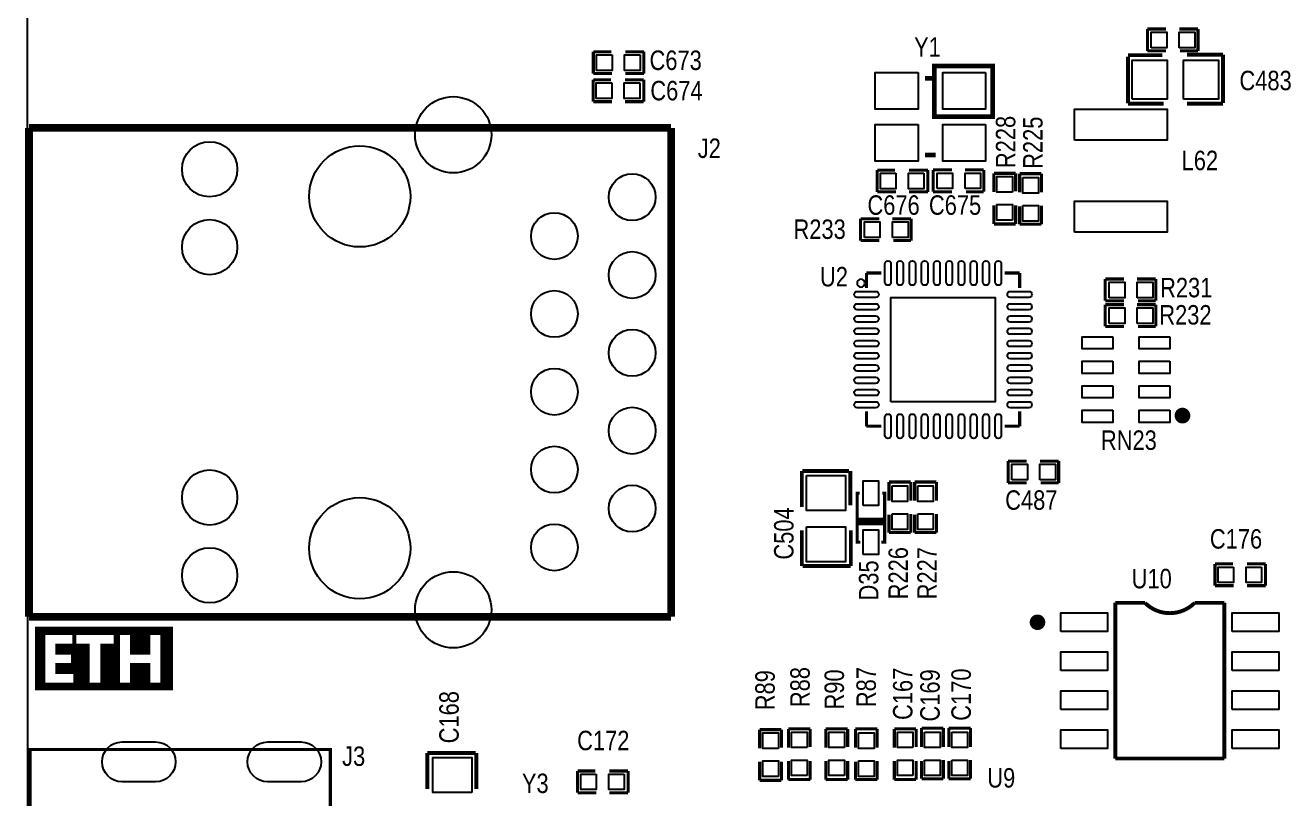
# Model space of a CAD drawing. Extents: x -16 to 114, y 9 to 99.
# Drawn here: x -16.28 to 24.74, y 42.22 to 67.47 of the extents above; entities that cross this region are included whole.
import ezdxf

# ---------------------------------------------------------------- set-up
doc = ezdxf.new("R2010")
doc.units = 0
for name, color, linetype in [('BG_OUTLINE', 7, 'CONTINUOUS'), ('MA_PEN3', 231, 'CONTINUOUS'), ('PG_SILKSCREEN_TOP', 120, 'CONTINUOUS'), ('PIN_TOP', 92, 'CONTINUOUS'), ('RD_SILKSCREEN_TOP', 1, 'CONTINUOUS')]:
    doc.layers.add(name, color=color, linetype=linetype)

msp = doc.modelspace()

# ---------------------------------------------------------------- linework, layer by layer
at = {"layer": 'BG_OUTLINE'}
msp.add_lwpolyline([(-13.1341, 99.1898), (110.731, 99.1898, -0.414216), (113.7971, 96.1238), (113.7999, 12.1768), (113.7971, 12.2634, -0.414229), (110.731, 9.1973), (-13.2283, 9.1973), (-13.1267, 9.205, -0.414216), (-16.1928, 12.271), (-16.2001, 96.1238, -0.414209)], format="xyb", close=True, dxfattribs=at)
at = {"layer": 'MA_PEN3', "const_width": 0.0254}
for points in [[(-15.9512, 47.8282), (-11.4554, 47.8282)], [(-15.9512, 47.8028), (-11.4554, 47.8028)], [(-15.9512, 47.7774), (-11.4554, 47.7774)], [(-15.9512, 47.752), (-11.4554, 47.752)], [(-15.9512, 47.7266), (-11.4554, 47.7266)], [(-15.9512, 47.7012), (-11.4554, 47.7012)], [(-15.9512, 47.6758), (-11.4554, 47.6758)], [(-15.9512, 47.6504), (-11.4554, 47.6504)], [(-15.9512, 47.625), (-11.4554, 47.625)], [(-15.9512, 47.5996), (-11.4554, 47.5996)], [(-15.9512, 47.5742), (-11.4554, 47.5742)], [(-15.9512, 47.5488), (-15.621, 47.5488)], [(-15.9512, 47.5234), (-15.621, 47.5234)], [(-15.9512, 47.498), (-15.621, 47.498)], [(-15.9512, 47.4726), (-15.621, 47.4726)], [(-15.9512, 47.4472), (-15.621, 47.4472)], [(-15.9512, 47.4218), (-15.621, 47.4218)], [(-15.9512, 47.3964), (-15.621, 47.3964)], [(-15.9512, 47.371), (-15.621, 47.371)], [(-15.9512, 47.3456), (-15.621, 47.3456)], [(-15.9512, 47.3202), (-15.621, 47.3202)], [(-15.9512, 47.2948), (-15.621, 47.2948)], [(-15.9512, 47.2694), (-15.621, 47.2694)], [(-15.9512, 47.244), (-15.621, 47.244)], [(-15.9512, 47.2186), (-15.621, 47.2186)], [(-15.9512, 47.1932), (-15.621, 47.1932)], [(-15.9512, 47.1678), (-15.621, 47.1678)], [(-15.2908, 47.2694), (-14.1732, 47.2694)], [(-15.2908, 47.244), (-14.1732, 47.244)], [(-15.2908, 47.2186), (-14.1732, 47.2186)], [(-15.2908, 47.1932), (-14.1732, 47.1932)], [(-15.2908, 47.1678), (-14.1732, 47.1678)], [(-14.732, 47.5488), (-14.605, 47.5488)], [(-14.732, 47.5234), (-14.605, 47.5234)], [(-14.732, 47.498), (-14.605, 47.498)], [(-14.732, 47.4726), (-14.605, 47.4726)], [(-14.732, 47.4472), (-14.605, 47.4472)], [(-14.732, 47.4218), (-14.605, 47.4218)], [(-14.732, 47.3964), (-14.605, 47.3964)], [(-14.732, 47.371), (-14.605, 47.371)], [(-14.732, 47.3456), (-14.605, 47.3456)], [(-14.732, 47.3202), (-14.605, 47.3202)], [(-14.732, 47.2948), (-14.605, 47.2948)], [(-13.8176, 47.2694), (-13.1826, 47.2694)], [(-13.8176, 47.244), (-13.1826, 47.244)], [(-13.8176, 47.2186), (-13.1826, 47.2186)], [(-13.8176, 47.1932), (-13.1826, 47.1932)], [(-13.8176, 47.1678), (-13.1826, 47.1678)], [(-13.3858, 47.5488), (-13.1826, 47.5488)], [(-13.3858, 47.5234), (-13.1826, 47.5234)], [(-13.3858, 47.498), (-13.1826, 47.498)], [(-13.3858, 47.4726), (-13.1826, 47.4726)], [(-13.3858, 47.4472), (-13.1826, 47.4472)], [(-13.3858, 47.4218), (-13.1826, 47.4218)], [(-13.3858, 47.3964), (-13.1826, 47.3964)], [(-13.3858, 47.371), (-13.1826, 47.371)], [(-13.3858, 47.3456), (-13.1826, 47.3456)], [(-13.3858, 47.3202), (-13.1826, 47.3202)], [(-13.3858, 47.2948), (-13.1826, 47.2948)], [(-12.8524, 47.5488), (-12.192, 47.5488)], [(-12.8524, 47.5234), (-12.192, 47.5234)], [(-12.8524, 47.498), (-12.192, 47.498)], [(-12.8524, 47.4726), (-12.192, 47.4726)], [(-12.8524, 47.4472), (-12.192, 47.4472)], [(-12.8524, 47.4218), (-12.192, 47.4218)], [(-12.8524, 47.3964), (-12.192, 47.3964)], [(-12.8524, 47.371), (-12.192, 47.371)], [(-12.8524, 47.3456), (-12.192, 47.3456)], [(-12.8524, 47.3202), (-12.192, 47.3202)], [(-12.8524, 47.2948), (-12.192, 47.2948)], [(-12.8524, 47.2694), (-12.192, 47.2694)], [(-12.8524, 47.244), (-12.192, 47.244)], [(-12.8524, 47.2186), (-12.192, 47.2186)], [(-12.8524, 47.1932), (-12.192, 47.1932)], [(-12.8524, 47.1678), (-12.192, 47.1678)], [(-11.8618, 47.5488), (-11.4554, 47.5488)], [(-11.8618, 47.5234), (-11.4554, 47.5234)], [(-11.8618, 47.498), (-11.4554, 47.498)], [(-11.8618, 47.4726), (-11.4554, 47.4726)], [(-11.8618, 47.4472), (-11.4554, 47.4472)], [(-11.8618, 47.4218), (-11.4554, 47.4218)], [(-11.8618, 47.3964), (-11.4554, 47.3964)], [(-11.8618, 47.371), (-11.4554, 47.371)], [(-11.8618, 47.3456), (-11.4554, 47.3456)], [(-11.8618, 47.3202), (-11.4554, 47.3202)], [(-11.8618, 47.2948), (-11.4554, 47.2948)], [(-11.8618, 47.2694), (-11.4554, 47.2694)], [(-11.8618, 47.244), (-11.4554, 47.244)], [(-11.8618, 47.2186), (-11.4554, 47.2186)], [(-11.8618, 47.1932), (-11.4554, 47.1932)], [(-11.8618, 47.1678), (-11.4554, 47.1678)], [(-15.9512, 47.1424), (-15.621, 47.1424)], [(-15.9512, 47.117), (-15.621, 47.117)], [(-15.9512, 47.0916), (-15.621, 47.0916)], [(-15.9512, 47.0662), (-15.621, 47.0662)], [(-15.9512, 47.0408), (-15.621, 47.0408)], [(-15.9512, 47.0154), (-15.621, 47.0154)], [(-15.9512, 46.99), (-15.621, 46.99)], [(-15.9512, 46.9646), (-15.621, 46.9646)], [(-15.9512, 46.9392), (-15.621, 46.9392)], [(-15.9512, 46.9138), (-15.621, 46.9138)], [(-15.9512, 46.8884), (-15.621, 46.8884)], [(-15.9512, 46.863), (-15.621, 46.863)], [(-15.9512, 46.8376), (-15.621, 46.8376)], [(-15.9512, 46.8122), (-15.621, 46.8122)], [(-15.9512, 46.7868), (-15.621, 46.7868)], [(-15.9512, 46.7614), (-15.621, 46.7614)], [(-15.2908, 47.1424), (-14.1732, 47.1424)], [(-15.2908, 47.117), (-14.1732, 47.117)], [(-15.2908, 47.0916), (-14.1732, 47.0916)], [(-15.2908, 47.0662), (-14.1732, 47.0662)], [(-15.2908, 47.0408), (-14.1732, 47.0408)], [(-15.2908, 47.0154), (-14.1732, 47.0154)], [(-15.2908, 46.99), (-14.1732, 46.99)], [(-15.2908, 46.9646), (-14.1732, 46.9646)], [(-15.2908, 46.9392), (-14.1732, 46.9392)], [(-14.7828, 46.9138), (-14.1732, 46.9138)], [(-14.7828, 46.8884), (-14.1732, 46.8884)], [(-14.7828, 46.863), (-14.1732, 46.863)], [(-14.7828, 46.8376), (-14.1732, 46.8376)], [(-14.7828, 46.8122), (-14.1732, 46.8122)], [(-14.7828, 46.7868), (-14.1732, 46.7868)], [(-14.7828, 46.7614), (-14.1732, 46.7614)], [(-13.8176, 47.1424), (-13.1826, 47.1424)], [(-13.8176, 47.117), (-13.1826, 47.117)], [(-13.8176, 47.0916), (-13.1826, 47.0916)], [(-13.8176, 47.0662), (-13.1826, 47.0662)], [(-13.8176, 47.0408), (-13.1826, 47.0408)], [(-13.8176, 47.0154), (-13.1826, 47.0154)], [(-13.8176, 46.99), (-13.1826, 46.99)], [(-13.8176, 46.9646), (-13.1826, 46.9646)], [(-13.8176, 46.9392), (-13.1826, 46.9392)], [(-13.8176, 46.9138), (-13.1826, 46.9138)], [(-13.8176, 46.8884), (-13.1826, 46.8884)], [(-13.8176, 46.863), (-13.1826, 46.863)], [(-13.8176, 46.8376), (-13.1826, 46.8376)], [(-13.8176, 46.8122), (-13.1826, 46.8122)], [(-13.8176, 46.7868), (-13.1826, 46.7868)], [(-13.8176, 46.7614), (-13.1826, 46.7614)], [(-12.8524, 47.1424), (-12.192, 47.1424)], [(-12.8524, 47.117), (-12.192, 47.117)], [(-12.8524, 47.0916), (-12.192, 47.0916)], [(-12.8524, 47.0662), (-12.192, 47.0662)], [(-12.8524, 47.0408), (-12.192, 47.0408)], [(-12.8524, 47.0154), (-12.192, 47.0154)], [(-12.8524, 46.99), (-12.192, 46.99)], [(-12.8524, 46.9646), (-12.192, 46.9646)], [(-12.8524, 46.9392), (-12.192, 46.9392)], [(-11.8618, 47.1424), (-11.4554, 47.1424)], [(-11.8618, 47.117), (-11.4554, 47.117)], [(-11.8618, 47.0916), (-11.4554, 47.0916)], [(-11.8618, 47.0662), (-11.4554, 47.0662)], [(-11.8618, 47.0408), (-11.4554, 47.0408)], [(-11.8618, 47.0154), (-11.4554, 47.0154)], [(-11.8618, 46.99), (-11.4554, 46.99)], [(-11.8618, 46.9646), (-11.4554, 46.9646)], [(-11.8618, 46.9392), (-11.4554, 46.9392)], [(-11.8618, 46.9138), (-11.4554, 46.9138)], [(-11.8618, 46.8884), (-11.4554, 46.8884)], [(-11.8618, 46.863), (-11.4554, 46.863)], [(-11.8618, 46.8376), (-11.4554, 46.8376)], [(-11.8618, 46.8122), (-11.4554, 46.8122)], [(-11.8618, 46.7868), (-11.4554, 46.7868)], [(-11.8618, 46.7614), (-11.4554, 46.7614)], [(-15.9512, 46.736), (-15.621, 46.736)], [(-15.9512, 46.7106), (-15.621, 46.7106)], [(-15.9512, 46.6852), (-15.621, 46.6852)], [(-15.9512, 46.6598), (-15.621, 46.6598)], [(-15.9512, 46.6344), (-15.621, 46.6344)], [(-15.9512, 46.609), (-15.621, 46.609)], [(-15.9512, 46.5836), (-15.621, 46.5836)], [(-15.9512, 46.5582), (-15.621, 46.5582)], [(-15.9512, 46.5328), (-15.621, 46.5328)], [(-15.9512, 46.5074), (-15.621, 46.5074)], [(-15.9512, 46.482), (-15.621, 46.482)], [(-15.9512, 46.4566), (-15.621, 46.4566)], [(-15.9512, 46.4312), (-15.621, 46.4312)], [(-15.9512, 46.4058), (-15.621, 46.4058)], [(-15.9512, 46.3804), (-15.621, 46.3804)], [(-15.9512, 46.355), (-15.621, 46.355)], [(-15.2908, 46.6344), (-14.1732, 46.6344)], [(-15.2908, 46.609), (-14.1732, 46.609)], [(-15.2908, 46.5836), (-14.1732, 46.5836)], [(-15.2908, 46.5582), (-14.1732, 46.5582)], [(-15.2908, 46.5328), (-14.1732, 46.5328)], [(-15.2908, 46.5074), (-14.1732, 46.5074)], [(-15.2908, 46.482), (-14.1732, 46.482)], [(-15.2908, 46.4566), (-14.1732, 46.4566)], [(-15.2908, 46.4312), (-14.1732, 46.4312)], [(-15.2908, 46.4058), (-14.1732, 46.4058)], [(-15.2908, 46.3804), (-14.1732, 46.3804)], [(-15.2908, 46.355), (-14.1732, 46.355)], [(-14.7828, 46.736), (-14.1732, 46.736)], [(-14.7828, 46.7106), (-14.1732, 46.7106)], [(-14.7828, 46.6852), (-14.1732, 46.6852)], [(-14.7828, 46.6598), (-14.1732, 46.6598)], [(-13.8176, 46.736), (-13.1826, 46.736)], [(-13.8176, 46.7106), (-13.1826, 46.7106)], [(-13.8176, 46.6852), (-13.1826, 46.6852)], [(-13.8176, 46.6598), (-13.1826, 46.6598)], [(-13.8176, 46.6344), (-13.1826, 46.6344)], [(-13.8176, 46.609), (-13.1826, 46.609)], [(-13.8176, 46.5836), (-13.1826, 46.5836)], [(-13.8176, 46.5582), (-13.1826, 46.5582)], [(-13.8176, 46.5328), (-13.1826, 46.5328)], [(-13.8176, 46.5074), (-13.1826, 46.5074)], [(-13.8176, 46.482), (-13.1826, 46.482)], [(-13.8176, 46.4566), (-13.1826, 46.4566)], [(-13.8176, 46.4312), (-13.1826, 46.4312)], [(-13.8176, 46.4058), (-13.1826, 46.4058)], [(-13.8176, 46.3804), (-13.1826, 46.3804)], [(-13.8176, 46.355), (-13.1826, 46.355)], [(-12.8524, 46.6344), (-12.192, 46.6344)], [(-12.8524, 46.609), (-12.192, 46.609)], [(-12.8524, 46.5836), (-12.192, 46.5836)], [(-12.8524, 46.5582), (-12.192, 46.5582)], [(-12.8524, 46.5328), (-12.192, 46.5328)], [(-12.8524, 46.5074), (-12.192, 46.5074)], [(-12.8524, 46.482), (-12.192, 46.482)], [(-12.8524, 46.4566), (-12.192, 46.4566)], [(-12.8524, 46.4312), (-12.192, 46.4312)], [(-12.8524, 46.4058), (-12.192, 46.4058)], [(-12.8524, 46.3804), (-12.192, 46.3804)], [(-12.8524, 46.355), (-12.192, 46.355)], [(-11.8618, 46.736), (-11.4554, 46.736)], [(-11.8618, 46.7106), (-11.4554, 46.7106)], [(-11.8618, 46.6852), (-11.4554, 46.6852)], [(-11.8618, 46.6598), (-11.4554, 46.6598)], [(-11.8618, 46.6344), (-11.4554, 46.6344)], [(-11.8618, 46.609), (-11.4554, 46.609)], [(-11.8618, 46.5836), (-11.4554, 46.5836)], [(-11.8618, 46.5582), (-11.4554, 46.5582)], [(-11.8618, 46.5328), (-11.4554, 46.5328)], [(-11.8618, 46.5074), (-11.4554, 46.5074)], [(-11.8618, 46.482), (-11.4554, 46.482)], [(-11.8618, 46.4566), (-11.4554, 46.4566)], [(-11.8618, 46.4312), (-11.4554, 46.4312)], [(-11.8618, 46.4058), (-11.4554, 46.4058)], [(-11.8618, 46.3804), (-11.4554, 46.3804)], [(-11.8618, 46.355), (-11.4554, 46.355)], [(-15.9512, 46.3296), (-15.621, 46.3296)], [(-15.9512, 46.3042), (-15.621, 46.3042)], [(-15.9512, 46.2788), (-15.621, 46.2788)], [(-15.9512, 46.2534), (-15.621, 46.2534)], [(-15.9512, 46.228), (-15.621, 46.228)], [(-15.9512, 46.2026), (-15.621, 46.2026)], [(-15.9512, 46.1772), (-15.621, 46.1772)], [(-15.9512, 46.1518), (-15.621, 46.1518)], [(-15.9512, 46.1264), (-15.621, 46.1264)], [(-15.9512, 46.101), (-15.621, 46.101)], [(-15.9512, 46.0756), (-15.621, 46.0756)], [(-15.9512, 46.0502), (-15.621, 46.0502)], [(-15.9512, 46.0248), (-15.621, 46.0248)], [(-15.9512, 45.9994), (-11.4554, 45.9994)], [(-15.9512, 45.974), (-11.4554, 45.974)], [(-15.9512, 45.9486), (-11.4554, 45.9486)], [(-15.2908, 46.3296), (-14.1732, 46.3296)], [(-15.2908, 46.3042), (-14.1732, 46.3042)], [(-14.7066, 46.2788), (-14.1732, 46.2788)], [(-14.7066, 46.2534), (-14.1732, 46.2534)], [(-14.7066, 46.228), (-14.1732, 46.228)], [(-14.7066, 46.2026), (-14.1732, 46.2026)], [(-14.7066, 46.1772), (-14.1732, 46.1772)], [(-14.7066, 46.1518), (-14.1732, 46.1518)], [(-14.7066, 46.1264), (-14.1732, 46.1264)], [(-14.7066, 46.101), (-14.1732, 46.101)], [(-14.7066, 46.0756), (-14.1732, 46.0756)], [(-14.7066, 46.0502), (-14.1732, 46.0502)], [(-14.7066, 46.0248), (-14.1732, 46.0248)], [(-13.8176, 46.3296), (-13.1826, 46.3296)], [(-13.8176, 46.3042), (-13.1826, 46.3042)], [(-13.8176, 46.2788), (-13.1826, 46.2788)], [(-13.8176, 46.2534), (-13.1826, 46.2534)], [(-13.8176, 46.228), (-13.1826, 46.228)], [(-13.8176, 46.2026), (-13.1826, 46.2026)], [(-13.8176, 46.1772), (-13.1826, 46.1772)], [(-13.8176, 46.1518), (-13.1826, 46.1518)], [(-13.8176, 46.1264), (-13.1826, 46.1264)], [(-13.8176, 46.101), (-13.1826, 46.101)], [(-13.8176, 46.0756), (-13.1826, 46.0756)], [(-13.8176, 46.0502), (-13.1826, 46.0502)], [(-13.8176, 46.0248), (-13.1826, 46.0248)], [(-12.8524, 46.3296), (-12.192, 46.3296)], [(-12.8524, 46.3042), (-12.192, 46.3042)], [(-12.8524, 46.2788), (-12.192, 46.2788)], [(-12.8524, 46.2534), (-12.192, 46.2534)], [(-12.8524, 46.228), (-12.192, 46.228)], [(-12.8524, 46.2026), (-12.192, 46.2026)], [(-12.8524, 46.1772), (-12.192, 46.1772)], [(-12.8524, 46.1518), (-12.192, 46.1518)], [(-12.8524, 46.1264), (-12.192, 46.1264)], [(-12.8524, 46.101), (-12.192, 46.101)], [(-12.8524, 46.0756), (-12.192, 46.0756)], [(-12.8524, 46.0502), (-12.192, 46.0502)], [(-12.8524, 46.0248), (-12.192, 46.0248)], [(-11.8618, 46.3296), (-11.4554, 46.3296)], [(-11.8618, 46.3042), (-11.4554, 46.3042)], [(-11.8618, 46.2788), (-11.4554, 46.2788)], [(-11.8618, 46.2534), (-11.4554, 46.2534)], [(-11.8618, 46.228), (-11.4554, 46.228)], [(-11.8618, 46.2026), (-11.4554, 46.2026)], [(-11.8618, 46.1772), (-11.4554, 46.1772)], [(-11.8618, 46.1518), (-11.4554, 46.1518)], [(-11.8618, 46.1264), (-11.4554, 46.1264)], [(-11.8618, 46.101), (-11.4554, 46.101)], [(-11.8618, 46.0756), (-11.4554, 46.0756)], [(-11.8618, 46.0502), (-11.4554, 46.0502)], [(-11.8618, 46.0248), (-11.4554, 46.0248)], [(-15.9512, 45.9232), (-11.4554, 45.9232)], [(-15.9512, 45.8978), (-11.4554, 45.8978)], [(-15.9512, 45.8724), (-11.4554, 45.8724)], [(-15.9512, 45.847), (-11.4554, 45.847)], [(-15.9512, 45.8216), (-11.4554, 45.8216)], [(-15.9512, 45.7962), (-11.4554, 45.7962)], [(-15.9512, 45.7708), (-11.4554, 45.7708)]]:
    msp.add_lwpolyline(points, dxfattribs=at)
at = {"layer": 'PG_SILKSCREEN_TOP'}
for points, const_width in [([(20.3505, 67.3382), (20.3505, 66.627)], 0.1016), ([(20.3505, 67.3382), (20.9601, 67.3382)], 0.1016), ([(21.3919, 67.3382), (22.0015, 67.3382)], 0.1016), ([(22.0015, 67.3382), (22.0015, 66.627)], 0.1016), ([(2.2677, 66.596), (2.8519, 66.596)], 0.1016), ([(2.2677, 65.8848), (2.2677, 66.596)], 0.1016), ([(3.9187, 66.596), (3.3091, 66.596)], 0.1016), ([(3.9187, 65.8848), (3.9187, 66.596)], 0.1016), ([(20.8331, 66.4873), (19.7155, 66.4873)], 0.127), ([(19.7155, 66.4365), (19.7155, 64.9125)], 0.127), ([(20.3505, 66.627), (20.9601, 66.627)], 0.1016), ([(22.0015, 66.627), (21.4173, 66.627)], 0.1016), ([(21.6459, 66.5), (22.8143, 66.5)], 0.127), ([(22.8143, 66.5), (22.8143, 64.9252)], 0.127), ([(15.1738, 64.4761), (13.3958, 64.4761), (13.3958, 66.1271), (15.3008, 66.1271), (15.3008, 64.4761), (15.1738, 64.4761)], 0.1524), ([(2.2627, 65.6816), (2.8469, 65.6816)], 0.1016), ([(2.2627, 64.9704), (2.2627, 65.6816)], 0.1016), ([(2.8773, 65.8848), (2.2677, 65.8848)], 0.1016), ([(3.9137, 65.6816), (3.3041, 65.6816)], 0.1016), ([(3.9187, 65.8848), (3.3091, 65.8848)], 0.1016), ([(3.9137, 64.9704), (3.9137, 65.6816)], 0.1016), ([(13.0958, 65.726), (13.4418, 65.726)], 0.1524), ([(2.8723, 64.9704), (2.2627, 64.9704)], 0.1016), ([(3.9137, 64.9704), (3.3041, 64.9704)], 0.1016), ([(19.7155, 64.8998), (20.8839, 64.8998)], 0.127), ([(22.8143, 64.8998), (21.6459, 64.8998)], 0.127), ([(-16.1496, 64.1134), (-16.1496, 48.1622)], 0.254), ([(4.8054, 64.1134), (-16.1496, 64.1134)], 0.254), ([(4.8054, 48.1622), (4.8054, 64.1134)], 0.254), ([(13.4418, 63.2262), (13.0958, 63.2262)], 0.1524), ([(11.5337, 62.7352), (12.1179, 62.7352)], 0.1016), ([(11.5337, 62.024), (11.5337, 62.7352)], 0.1016), ([(13.1847, 62.7352), (12.5751, 62.7352)], 0.1016), ([(13.1847, 62.024), (13.1847, 62.7352)], 0.1016), ([(13.3583, 62.7408), (13.3583, 62.0296)], 0.1016), ([(13.3583, 62.7408), (13.9679, 62.7408)], 0.1016), ([(14.3997, 62.7408), (15.0093, 62.7408)], 0.1016), ([(15.0093, 62.7408), (15.0093, 62.0296)], 0.1016), ([(15.3388, 62.6293), (16.05, 62.6293)], 0.1016), ([(15.3388, 62.0197), (15.3388, 62.6293)], 0.1016), ([(16.05, 62.6293), (16.05, 62.0451)], 0.1016), ([(16.8938, 62.6191), (16.1826, 62.6191)], 0.1016), ([(16.1826, 62.6191), (16.1826, 62.0095)], 0.1016), ([(16.8938, 62.6191), (16.8938, 62.0095)], 0.1016), ([(12.1433, 62.024), (11.5337, 62.024)], 0.1016), ([(13.1847, 62.024), (12.5751, 62.024)], 0.1016), ([(13.3583, 62.0296), (13.9679, 62.0296)], 0.1016), ([(15.0093, 62.0296), (14.4251, 62.0296)], 0.1016), ([(15.3388, 60.9783), (15.3388, 61.5879)], 0.1016), ([(16.05, 60.9783), (16.05, 61.5879)], 0.1016), ([(16.1826, 60.9681), (16.1826, 61.5523)], 0.1016), ([(16.8938, 61.5777), (16.8938, 60.9681)], 0.1016), ([(10.9881, 61.1462), (10.9881, 60.435)], 0.1016), ([(10.9881, 61.1462), (11.5977, 61.1462)], 0.1016), ([(12.0295, 61.1462), (12.6391, 61.1462)], 0.1016), ([(12.6391, 61.1462), (12.6391, 60.435)], 0.1016), ([(15.3388, 60.9783), (16.05, 60.9783)], 0.1016), ([(16.8938, 60.9681), (16.1826, 60.9681)], 0.1016), ([(10.9881, 60.435), (11.5977, 60.435)], 0.1016), ([(12.6391, 60.435), (12.0549, 60.435)], 0.1016), ([(11.1811, 58.887), (11.1811, 59.377)], 0.1001), ([(11.1811, 59.377), (11.6711, 59.377)], 0.1001), ([(16.1811, 59.377), (15.6911, 59.377)], 0.1001), ([(16.1811, 58.887), (16.1811, 59.377)], 0.1001), ([(18.9738, 59.182), (18.9738, 58.4708)], 0.1016), ([(18.9738, 59.182), (19.5834, 59.182)], 0.1016), ([(20.0152, 59.182), (20.6248, 59.182)], 0.1016), ([(20.6248, 59.182), (20.6248, 58.4708)], 0.1016), ([(18.9738, 58.4708), (19.5834, 58.4708)], 0.1016), ([(18.9738, 58.3438), (18.9738, 57.6326)], 0.1016), ([(18.9738, 58.3438), (19.5834, 58.3438)], 0.1016), ([(20.0152, 58.3438), (20.6248, 58.3438)], 0.1016), ([(20.6248, 58.4708), (20.0406, 58.4708)], 0.1016), ([(20.6248, 58.3438), (20.6248, 57.6326)], 0.1016), ([(18.9738, 57.6326), (19.5834, 57.6326)], 0.1016), ([(20.6248, 57.6326), (20.0406, 57.6326)], 0.1016), ([(11.1811, 54.867), (11.1811, 54.377)], 0.1001), ([(16.1811, 54.867), (16.1811, 54.377)], 0.1001), ([(11.6711, 54.377), (11.1811, 54.377)], 0.1001), ([(16.1811, 54.377), (15.6911, 54.377)], 0.1001), ([(9.0706, 52.9153), (9.0706, 51.7469)], 0.127), ([(10.6073, 52.9153), (9.0833, 52.9153)], 0.127), ([(10.6581, 51.7977), (10.6581, 52.9153)], 0.127), ([(15.8039, 53.2412), (15.8039, 52.53)], 0.1016), ([(15.8039, 53.2412), (16.4135, 53.2412)], 0.1016), ([(16.8453, 53.2412), (17.4549, 53.2412)], 0.1016), ([(17.4549, 53.2412), (17.4549, 52.53)], 0.1016), ([(12.6266, 52.5597), (11.9154, 52.5597)], 0.1016), ([(11.9154, 52.5597), (11.9154, 51.9501)], 0.1016), ([(12.6266, 52.5597), (12.6266, 51.9501)], 0.1016), ([(13.4648, 52.5597), (12.7536, 52.5597)], 0.1016), ([(12.7536, 52.5597), (12.7536, 51.9501)], 0.1016), ([(13.4648, 52.5597), (13.4648, 51.9501)], 0.1016), ([(15.8039, 52.53), (16.4135, 52.53)], 0.1016), ([(17.4549, 52.53), (16.8707, 52.53)], 0.1016), ([(10.9581, 52.1924), (10.8763, 52.1924), (10.8763, 50.5924), (10.9835, 50.5924)], 0.1), ([(11.6945, 52.1924), (11.7763, 52.1924), (11.7763, 50.5924), (11.6691, 50.5924)], 0.1), ([(10.8945, 51.3416), (11.7581, 51.3416)], 0.1), ([(10.8945, 51.2654), (11.7581, 51.2654)], 0.1), ([(11.9154, 50.9087), (11.9154, 51.4929)], 0.1016), ([(12.6266, 51.5183), (12.6266, 50.9087)], 0.1016), ([(12.7536, 50.9087), (12.7536, 51.4929)], 0.1016), ([(13.4648, 51.5183), (13.4648, 50.9087)], 0.1016), ([(9.0706, 49.8165), (9.0706, 50.9849)], 0.127), ([(10.6708, 50.9849), (10.6708, 49.8165)], 0.127), ([(10.8945, 51.1892), (11.7581, 51.1892)], 0.1), ([(12.6266, 50.9087), (11.9154, 50.9087)], 0.1016), ([(13.4648, 50.9087), (12.7536, 50.9087)], 0.1016), ([(10.6708, 49.8165), (9.096, 49.8165)], 0.127), ([(22.5552, 49.1744), (22.5552, 49.8856)], 0.1016), ([(22.5552, 49.8856), (23.1394, 49.8856)], 0.1016), ([(24.2062, 49.8856), (23.5966, 49.8856)], 0.1016), ([(24.2062, 49.1744), (24.2062, 49.8856)], 0.1016), ([(23.1648, 49.1744), (22.5552, 49.1744)], 0.1016), ([(24.2062, 49.1744), (23.5966, 49.1744)], 0.1016), ([(19.304, 48.6156), (20.2692, 48.6156)], 0.127), ([(19.304, 43.5356), (19.304, 48.6156)], 0.127), ([(21.8948, 48.6156), (22.86, 48.6156)], 0.127), ([(22.86, 48.6156), (22.86, 43.5356)], 0.127), ([(-16.1496, 48.1622), (4.8054, 48.1622)], 0.254), ([(7.6962, 44.4754), (8.4074, 44.4754)], 0.1016), ([(7.6962, 43.8658), (7.6962, 44.4754)], 0.1016), ([(8.4074, 44.4754), (8.4074, 43.8912)], 0.1016), ([(8.636, 44.5008), (9.3472, 44.5008)], 0.1016), ([(8.636, 43.8912), (8.636, 44.5008)], 0.1016), ([(9.3472, 44.5008), (9.3472, 43.9166)], 0.1016), ([(9.8552, 44.5008), (10.5664, 44.5008)], 0.1016), ([(9.8552, 43.8912), (9.8552, 44.5008)], 0.1016), ([(10.5664, 44.5008), (10.5664, 43.9166)], 0.1016), ([(11.5316, 44.5008), (10.8204, 44.5008)], 0.1016), ([(10.8204, 44.5008), (10.8204, 43.8912)], 0.1016), ([(11.5316, 44.5008), (11.5316, 43.8912)], 0.1016), ([(12.0904, 43.8912), (12.0904, 44.5008)], 0.1016), ([(12.0904, 44.5008), (12.8016, 44.5008)], 0.1016), ([(12.8016, 44.5008), (12.8016, 43.9166)], 0.1016), ([(12.9794, 44.5262), (12.9794, 43.9166)], 0.1016), ([(13.6906, 44.5262), (12.9794, 44.5262)], 0.1016), ([(13.6906, 44.5262), (13.6906, 43.9166)], 0.1016), ([(13.8684, 44.5262), (13.8684, 43.9166)], 0.1016), ([(14.5796, 44.5262), (13.8684, 44.5262)], 0.1016), ([(14.5796, 44.5262), (14.5796, 43.9166)], 0.1016), ([(-6.3168, 43.8269), (-6.3168, 35.6269), (-16.1168, 35.6269), (-16.1168, 43.8269), (-6.3168, 43.8269)], 0.1), ([(-3.1496, 42.545), (-3.1496, 43.7134)], 0.127), ([(-3.1496, 43.7134), (-1.5748, 43.7134)], 0.127), ([(-1.5494, 43.7134), (-1.5494, 42.545)], 0.127), ([(7.6962, 42.8244), (7.6962, 43.434)], 0.1016), ([(8.4074, 42.8244), (8.4074, 43.434)], 0.1016), ([(8.636, 42.8498), (8.636, 43.4594)], 0.1016), ([(9.3472, 42.8498), (9.3472, 43.4594)], 0.1016), ([(9.8552, 42.8498), (9.8552, 43.4594)], 0.1016), ([(10.5664, 42.8498), (10.5664, 43.4594)], 0.1016), ([(10.8204, 42.8498), (10.8204, 43.434)], 0.1016), ([(11.5316, 43.4594), (11.5316, 42.8498)], 0.1016), ([(12.0904, 42.8498), (12.0904, 43.4594)], 0.1016), ([(12.8016, 42.8498), (12.8016, 43.4594)], 0.1016), ([(12.9794, 42.8752), (12.9794, 43.4594)], 0.1016), ([(13.6906, 43.4848), (13.6906, 42.8752)], 0.1016), ([(13.8684, 42.8752), (13.8684, 43.4594)], 0.1016), ([(14.5796, 43.4848), (14.5796, 42.8752)], 0.1016), ([(22.86, 43.5356), (19.304, 43.5356)], 0.127), ([(1.7526, 42.418), (1.7526, 43.1292)], 0.1016), ([(1.7526, 43.1292), (2.3368, 43.1292)], 0.1016), ([(3.4036, 43.1292), (2.794, 43.1292)], 0.1016), ([(3.4036, 42.418), (3.4036, 43.1292)], 0.1016), ([(7.6962, 42.8244), (8.4074, 42.8244)], 0.1016), ([(8.636, 42.8498), (9.3472, 42.8498)], 0.1016), ([(9.8552, 42.8498), (10.5664, 42.8498)], 0.1016), ([(11.5316, 42.8498), (10.8204, 42.8498)], 0.1016), ([(12.0904, 42.8498), (12.8016, 42.8498)], 0.1016), ([(13.6906, 42.8752), (12.9794, 42.8752)], 0.1016), ([(14.5796, 42.8752), (13.8684, 42.8752)], 0.1016), ([(2.3622, 42.418), (1.7526, 42.418)], 0.1016), ([(3.4036, 42.418), (2.794, 42.418)], 0.1016)]:
    msp.add_lwpolyline(points, dxfattribs=dict(at, const_width=const_width))
msp.add_lwpolyline([(11.1293, 59.047, 1), (10.8729, 59.047, 1)], format="xyb", close=True, dxfattribs=at)
for points, const_width in [([(21.6246, 54.725, 1), (21.3656, 54.725, 1), (21.6246, 54.725)], 0.254), ([(20.2692, 48.6156, 0.414198), (21.8948, 48.6156)], 0.127), ([(16.891, 47.9806, 1.00011), (16.6368, 47.9807, 0.99989), (16.891, 47.9806)], 0.254)]:
    msp.add_lwpolyline(points, format="xyb", dxfattribs=dict(at, const_width=const_width))
at = {"layer": 'PIN_TOP'}
for points in [[(20.4775, 66.7286), (20.4775, 67.2366), (20.9855, 67.2366), (20.9855, 66.7286)], [(21.3919, 66.7286), (21.3919, 67.2366), (21.8999, 67.2366), (21.8999, 66.7286)], [(2.8773, 66.4944), (2.8773, 65.9864), (2.3693, 65.9864), (2.3693, 66.4944)], [(3.7917, 66.4944), (3.7917, 65.9864), (3.2837, 65.9864), (3.2837, 66.4944)], [(19.8552, 65.0522), (19.8552, 66.3222), (20.9982, 66.3222), (20.9982, 65.0522)], [(21.5316, 65.0522), (21.5316, 66.3222), (22.6746, 66.3222), (22.6746, 65.0522)], [(12.8672, 65.9229), (12.8672, 64.7291), (11.4702, 64.7291), (11.4702, 65.9229)], [(15.0674, 65.9229), (15.0674, 64.7291), (13.6704, 64.7291), (13.6704, 65.9229)], [(2.8723, 65.58), (2.8723, 65.072), (2.3643, 65.072), (2.3643, 65.58)], [(3.7867, 65.58), (3.7867, 65.072), (3.2787, 65.072), (3.2787, 65.58)], [(17.9761, 63.709), (17.9761, 64.725), (20.9987, 64.725), (20.9987, 63.709)], [(12.8672, 64.2231), (12.8672, 63.0293), (11.4702, 63.0293), (11.4702, 64.2231)], [(15.0674, 64.2231), (15.0674, 63.0293), (13.6704, 63.0293), (13.6704, 64.2231)], [(12.1433, 62.6336), (12.1433, 62.1256), (11.6353, 62.1256), (11.6353, 62.6336)], [(13.0577, 62.6336), (13.0577, 62.1256), (12.5497, 62.1256), (12.5497, 62.6336)], [(13.4853, 62.1312), (13.4853, 62.6392), (13.9933, 62.6392), (13.9933, 62.1312)], [(14.3997, 62.1312), (14.3997, 62.6392), (14.9077, 62.6392), (14.9077, 62.1312)], [(15.9484, 62.0197), (15.4404, 62.0197), (15.4404, 62.5277), (15.9484, 62.5277)], [(16.2842, 62.4921), (16.7922, 62.4921), (16.7922, 61.9841), (16.2842, 61.9841)], [(15.9484, 61.1053), (15.4404, 61.1053), (15.4404, 61.6133), (15.9484, 61.6133)], [(16.2842, 61.5777), (16.7922, 61.5777), (16.7922, 61.0697), (16.2842, 61.0697)], [(17.9761, 60.7088), (17.9761, 61.7248), (20.9987, 61.7248), (20.9987, 60.7088)], [(11.1151, 60.5366), (11.1151, 61.0446), (11.6231, 61.0446), (11.6231, 60.5366)], [(12.0295, 60.5366), (12.0295, 61.0446), (12.5375, 61.0446), (12.5375, 60.5366)], [(19.1008, 58.5724), (19.1008, 59.0804), (19.6088, 59.0804), (19.6088, 58.5724)], [(20.0152, 58.5724), (20.0152, 59.0804), (20.5232, 59.0804), (20.5232, 58.5724)], [(11.9812, 55.1771), (11.9812, 58.5771), (15.3812, 58.5771), (15.3812, 55.1771)], [(19.1008, 57.7342), (19.1008, 58.2422), (19.6088, 58.2422), (19.6088, 57.7342)], [(20.0152, 57.7342), (20.0152, 58.2422), (20.5232, 58.2422), (20.5232, 57.7342)], [(19.2227, 57.2996), (19.2227, 56.8996), (18.2227, 56.8996), (18.2227, 57.2996)], [(21.0807, 57.2996), (21.0807, 56.8996), (20.0807, 56.8996), (20.0807, 57.2996)], [(19.2227, 56.4995), (19.2227, 56.0995), (18.2227, 56.0995), (18.2227, 56.4995)], [(21.0807, 56.4995), (21.0807, 56.0995), (20.0807, 56.0995), (20.0807, 56.4995)], [(19.2227, 55.6997), (19.2227, 55.2997), (18.2227, 55.2997), (18.2227, 55.6997)], [(21.0807, 55.6997), (21.0807, 55.2997), (20.0807, 55.2997), (20.0807, 55.6997)], [(19.2227, 54.8996), (19.2227, 54.4996), (18.2227, 54.4996), (18.2227, 54.8996)], [(21.0807, 54.8996), (21.0807, 54.4996), (20.0807, 54.4996), (20.0807, 54.8996)], [(15.9309, 52.6316), (15.9309, 53.1396), (16.4389, 53.1396), (16.4389, 52.6316)], [(16.8453, 52.6316), (16.8453, 53.1396), (17.3533, 53.1396), (17.3533, 52.6316)], [(9.223, 52.7756), (10.493, 52.7756), (10.493, 51.6326), (9.223, 51.6326)], [(11.0762, 51.7923), (11.0762, 52.5924), (11.5763, 52.5924), (11.5763, 51.7923)], [(12.017, 52.4327), (12.525, 52.4327), (12.525, 51.9247), (12.017, 51.9247)], [(12.8552, 52.4327), (13.3632, 52.4327), (13.3632, 51.9247), (12.8552, 51.9247)], [(12.017, 51.5183), (12.525, 51.5183), (12.525, 51.0103), (12.017, 51.0103)], [(12.8552, 51.5183), (13.3632, 51.5183), (13.3632, 51.0103), (12.8552, 51.0103)], [(9.223, 51.0992), (10.493, 51.0992), (10.493, 49.9562), (9.223, 49.9562)], [(11.0762, 50.1923), (11.0762, 50.9924), (11.5763, 50.9924), (11.5763, 50.1923)], [(23.1648, 49.784), (23.1648, 49.276), (22.6568, 49.276), (22.6568, 49.784)], [(24.0792, 49.784), (24.0792, 49.276), (23.5712, 49.276), (23.5712, 49.784)], [(17.526, 47.6758), (17.526, 48.2854), (19.05, 48.2854), (19.05, 47.6758)], [(23.114, 47.6758), (23.114, 48.2854), (24.638, 48.2854), (24.638, 47.6758)], [(17.526, 46.4058), (17.526, 47.0154), (19.05, 47.0154), (19.05, 46.4058)], [(23.114, 46.4058), (23.114, 47.0154), (24.638, 47.0154), (24.638, 46.4058)], [(17.526, 45.1358), (17.526, 45.7454), (19.05, 45.7454), (19.05, 45.1358)], [(23.114, 45.1358), (23.114, 45.7454), (24.638, 45.7454), (24.638, 45.1358)], [(8.3058, 43.8658), (7.7978, 43.8658), (7.7978, 44.3738), (8.3058, 44.3738)], [(9.2456, 43.8912), (8.7376, 43.8912), (8.7376, 44.3992), (9.2456, 44.3992)], [(10.4648, 43.8912), (9.9568, 43.8912), (9.9568, 44.3992), (10.4648, 44.3992)], [(10.922, 44.3738), (11.43, 44.3738), (11.43, 43.8658), (10.922, 43.8658)], [(12.7, 43.8912), (12.192, 43.8912), (12.192, 44.3992), (12.7, 44.3992)], [(13.081, 44.3992), (13.589, 44.3992), (13.589, 43.8912), (13.081, 43.8912)], [(13.97, 44.3992), (14.478, 44.3992), (14.478, 43.8912), (13.97, 43.8912)], [(17.526, 43.8658), (17.526, 44.4754), (19.05, 44.4754), (19.05, 43.8658)], [(23.114, 43.8658), (23.114, 44.4754), (24.638, 44.4754), (24.638, 43.8658)], [(-1.7018, 42.4307), (-2.9718, 42.4307), (-2.9718, 43.5737), (-1.7018, 43.5737)], [(9.2456, 42.9768), (8.7376, 42.9768), (8.7376, 43.4848), (9.2456, 43.4848)], [(10.4648, 42.9768), (9.9568, 42.9768), (9.9568, 43.4848), (10.4648, 43.4848)], [(12.7, 42.9768), (12.192, 42.9768), (12.192, 43.4848), (12.7, 43.4848)], [(13.081, 43.4848), (13.589, 43.4848), (13.589, 42.9768), (13.081, 42.9768)], [(13.97, 43.4848), (14.478, 43.4848), (14.478, 42.9768), (13.97, 42.9768)], [(8.3058, 42.9514), (7.7978, 42.9514), (7.7978, 43.4594), (8.3058, 43.4594)], [(10.922, 43.4594), (11.43, 43.4594), (11.43, 42.9514), (10.922, 42.9514)], [(2.3622, 43.0276), (2.3622, 42.5196), (1.8542, 42.5196), (1.8542, 43.0276)], [(3.2766, 43.0276), (3.2766, 42.5196), (2.7686, 42.5196), (2.7686, 43.0276)]]:
    msp.add_lwpolyline(points, close=True, dxfattribs=at)
for points in [[(11.981, 59.6771), (11.981, 59.0769, -1), (11.7812, 59.0769), (11.7812, 59.6771, -1)], [(12.3811, 59.6771), (12.3811, 59.0769, -1), (12.1813, 59.0769), (12.1813, 59.6771, -1)], [(12.7812, 59.6771), (12.7812, 59.0769, -1), (12.5813, 59.0769), (12.5813, 59.6771, -1)], [(13.1809, 59.6771), (13.1809, 59.0769, -1), (12.981, 59.0769), (12.981, 59.6771, -1)], [(13.581, 59.6771), (13.581, 59.0769, -1), (13.3811, 59.0769), (13.3811, 59.6771, -1)], [(13.981, 59.6771), (13.981, 59.0769, -1), (13.7812, 59.0769), (13.7812, 59.6771, -1)], [(14.3811, 59.6771), (14.3811, 59.0769, -1), (14.1813, 59.0769), (14.1813, 59.6771, -1)], [(14.7812, 59.6771), (14.7812, 59.0769, -1), (14.5813, 59.0769), (14.5813, 59.6771, -1)], [(15.1809, 59.6771), (15.1809, 59.0769, -1), (14.981, 59.0769), (14.981, 59.6771, -1)], [(15.581, 59.6771), (15.581, 59.0769, -1), (15.3811, 59.0769), (15.3811, 59.6771, -1)], [(10.881, 58.7769), (11.4812, 58.7769, -1), (11.4812, 58.577), (10.881, 58.577, -1)], [(15.881, 58.7769), (16.4812, 58.7769, -1), (16.4812, 58.577), (15.881, 58.577, -1)], [(10.881, 58.3768), (11.4812, 58.3768, -1), (11.4812, 58.1769), (10.881, 58.1769, -1)], [(15.881, 58.3768), (16.4812, 58.3768, -1), (16.4812, 58.1769), (15.881, 58.1769, -1)], [(10.881, 57.977), (11.4812, 57.977, -1), (11.4812, 57.7771), (10.881, 57.7771, -1)], [(15.881, 57.977), (16.4812, 57.977, -1), (16.4812, 57.7771), (15.881, 57.7771, -1)], [(10.881, 57.577), (11.4812, 57.577, -1), (11.4812, 57.3772), (10.881, 57.3772, -1)], [(15.881, 57.577), (16.4812, 57.577, -1), (16.4812, 57.3772), (15.881, 57.3772, -1)], [(10.881, 57.1769), (11.4812, 57.1769, -1), (11.4812, 56.977), (10.881, 56.977, -1)], [(15.881, 57.1769), (16.4812, 57.1769, -1), (16.4812, 56.977), (15.881, 56.977, -1)], [(10.881, 56.7769), (11.4812, 56.7769, -1), (11.4812, 56.577), (10.881, 56.577, -1)], [(15.881, 56.7769), (16.4812, 56.7769, -1), (16.4812, 56.577), (15.881, 56.577, -1)], [(10.881, 56.3768), (11.4812, 56.3768, -1), (11.4812, 56.1769), (10.881, 56.1769, -1)], [(15.881, 56.3768), (16.4812, 56.3768, -1), (16.4812, 56.1769), (15.881, 56.1769, -1)], [(10.881, 55.977), (11.4812, 55.977, -1), (11.4812, 55.7771), (10.881, 55.7771, -1)], [(15.881, 55.977), (16.4812, 55.977, -1), (16.4812, 55.7771), (15.881, 55.7771, -1)], [(10.881, 55.577), (11.4812, 55.577, -1), (11.4812, 55.3772), (10.881, 55.3772, -1)], [(15.881, 55.577), (16.4812, 55.577, -1), (16.4812, 55.3772), (15.881, 55.3772, -1)], [(10.881, 55.1769), (11.4812, 55.1769, -1), (11.4812, 54.977), (10.881, 54.977, -1)], [(15.881, 55.1769), (16.4812, 55.1769, -1), (16.4812, 54.977), (15.881, 54.977, -1)], [(11.981, 54.6771), (11.981, 54.0769, -1), (11.7812, 54.0769), (11.7812, 54.6771, -1)], [(12.3811, 54.6771), (12.3811, 54.0769, -1), (12.1813, 54.0769), (12.1813, 54.6771, -1)], [(12.7812, 54.6771), (12.7812, 54.0769, -1), (12.5813, 54.0769), (12.5813, 54.6771, -1)], [(13.1809, 54.6771), (13.1809, 54.0769, -1), (12.981, 54.0769), (12.981, 54.6771, -1)], [(13.581, 54.6771), (13.581, 54.0769, -1), (13.3811, 54.0769), (13.3811, 54.6771, -1)], [(13.981, 54.6771), (13.981, 54.0769, -1), (13.7812, 54.0769), (13.7812, 54.6771, -1)], [(14.3811, 54.6771), (14.3811, 54.0769, -1), (14.1813, 54.0769), (14.1813, 54.6771, -1)], [(14.7812, 54.6771), (14.7812, 54.0769, -1), (14.5813, 54.0769), (14.5813, 54.6771, -1)], [(15.1809, 54.6771), (15.1809, 54.0769, -1), (14.981, 54.0769), (14.981, 54.6771, -1)], [(15.581, 54.6771), (15.581, 54.0769, -1), (15.3811, 54.0769), (15.3811, 54.6771, -1)], [(-12.0168, 42.7769), (-13.1168, 42.7769, -1), (-13.1168, 44.0769), (-12.0168, 44.0769, -1)], [(-7.2668, 42.7769), (-8.3668, 42.7769, -1), (-8.3668, 44.0769), (-7.2668, 44.0769, -1)]]:
    msp.add_lwpolyline(points, format="xyb", close=True, dxfattribs=at)
for centre, radius in [((-2.3046, 63.8876), 1.2446), ((-10.2545, 62.7626), 0.9001), ((-5.3546, 61.8777), 1.65), ((3.5354, 61.8528), 0.762), ((-10.2545, 60.2226), 0.9001), ((0.9954, 60.5828), 0.762), ((3.5354, 59.3128), 0.762), ((0.9954, 58.0428), 0.762), ((3.5354, 56.7728), 0.762), ((0.9954, 55.5028), 0.762), ((3.5354, 54.2328), 0.762), ((0.9954, 52.9628), 0.762), ((-10.2545, 52.0527), 0.9001), ((3.5354, 51.6928), 0.762), ((-5.3546, 50.3977), 1.65), ((0.9954, 50.4228), 0.762), ((-10.2545, 49.5127), 0.9001), ((-2.3046, 48.3878), 1.2446)]:
    msp.add_circle(centre, radius, dxfattribs=at)

# ---------------------------------------------------------------- texts
at = {"layer": 'RD_SILKSCREEN_TOP', "width": 0.84}
for s, p in [('Y1', (12.7381, 66.4337)), ('C673', (4.1021, 66.0019)), ('C674', (4.1275, 65.0113)), ('C483', (23.3553, 65.3415)), ('J2', (5.6769, 63.1317)), ('L62', (21.4686, 62.7329)), ('C676', (11.2141, 61.2775)), ('C675', (13.2207, 61.2775)), ('R233', (8.8011, 60.4901)), ('U2', (9.6647, 58.9407)), ('R231', (20.7645, 58.5851)), ('R232', (20.7391, 57.6961)), ('RN23', (18.8341, 53.6067)), ('C487', (15.7099, 51.6509)), ('C176', (22.3901, 50.3852)), ('U10', (19.8374, 49.0898)), ('C172', (1.7399, 43.8066)), ('J3', (-5.9309, 43.2943)), ('U9', (15.1257, 42.5874)), ('Y3', (-0.0635, 42.4096))]:
    msp.add_text(s, height=0.635, dxfattribs=at).set_placement(p)
for s, p in [('R228', (16.0401, 62.8015)), ('R225', (16.9291, 62.7761)), ('C504', (8.8011, 50.0253)), ('R226', (12.5349, 48.7299)), ('R227', (13.4747, 48.7299)), ('D35', (11.5697, 48.6918)), ('R89', (8.1874, 45.1104)), ('R88', (9.3304, 45.212)), ('R90', (10.448, 45.1358)), ('R87', (11.4892, 45.212)), ('C167', (12.6832, 44.7929)), ('C169', (13.572, 44.7421)), ('C170', (14.5882, 44.7675)), ('C168', (-2.1252, 44.0309))]:
    msp.add_text(s, height=0.635, rotation=90, dxfattribs=at).set_placement(p)

doc.saveas('drawing.dxf')
